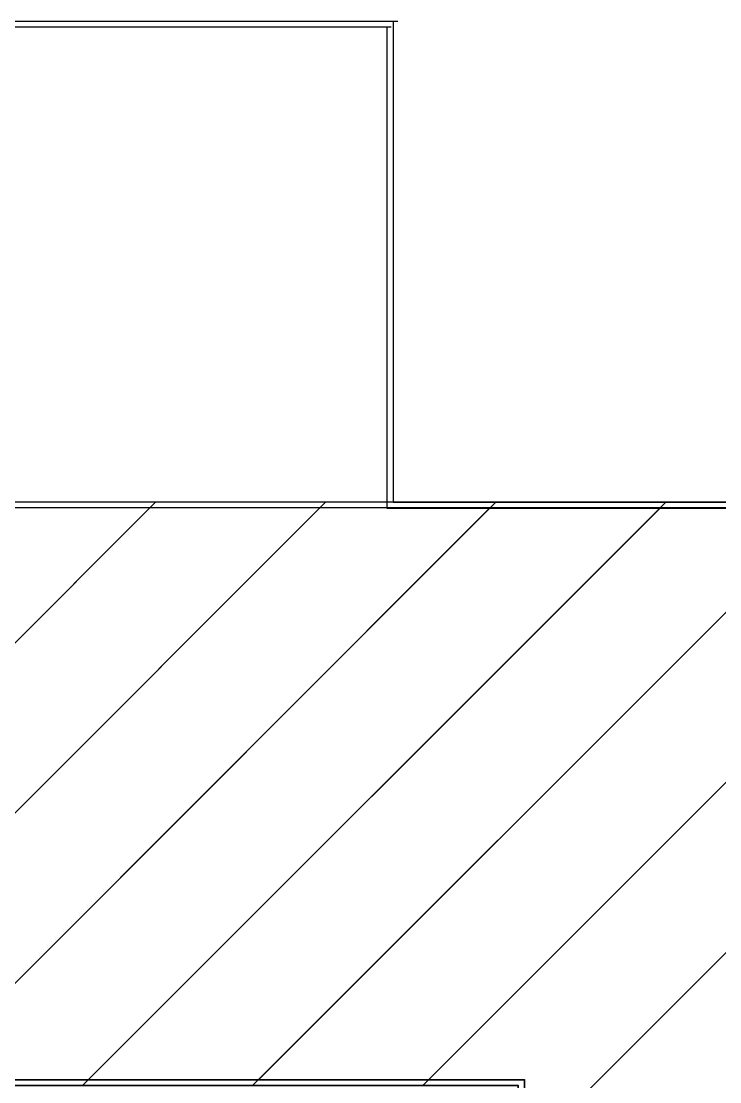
# Model space of a CAD drawing. Header units: inches. Extents: x 4821 to 127877, y 58012 to 433683.
# Drawn here: x 91934 to 92297, y 155659 to 156210 of the extents above; entities that cross this region are included whole.
import ezdxf

# ---------------------------------------------------------------- set-up
doc = ezdxf.new("R2010")
doc.units = ezdxf.units.IN
doc.header["$MEASUREMENT"] = 0
for name, color, linetype in [('A-WAL-CMU', 7, 'Continuous'), ('COL FISRT$0$COL GROUND$0$Cloums$0$A-COL-HAT', 8, 'Continuous'), ('COL FISRT$0$COL GROUND$0$Cloums$0$A-COL-RFC', 210, 'Continuous')]:
    doc.layers.add(name, color=color, linetype=linetype)

# ---------------------------------------------------------------- blocks, each defined once
blk = doc.blocks.new('COL FISRT')
at = {"layer": 'COL FISRT$0$COL GROUND$0$Cloums$0$A-COL-HAT'}
h = blk.add_hatch(dxfattribs=at)
h.set_pattern_fill('ANSI31', color=256, scale=500)
h.set_pattern_definition([(45, (1132937.42, -1550303.88), (-44.194174, 44.194174), [])])
h.paths.add_polyline_path([(1200077.91, -1522172.04), (1200077.91, -1518497.09), (1200078.14, -1518497.09), (1200077.67, -1517122.13), (1199432.13, -1517122.04), (1192527.91, -1517122.04), (1192527.91, -1520072.04), (1192827.91, -1520072.04), (1192827.91, -1517422.04), (1199780.89, -1517422.04), (1199777.91, -1519822.04), (1195677.91, -1519822.04), (1195677.91, -1522172.04), (1195977.91, -1522172.04), (1195977.91, -1520122.04), (1199777.91, -1520122.04), (1199777.91, -1522172.04)])
at = {"layer": 'COL FISRT$0$COL GROUND$0$Cloums$0$A-COL-RFC', "linetype": 'Continuous', "elevation": 0}
blk.add_lwpolyline([(1200077.91, -1522172.04), (1200077.91, -1517122.13), (1199783.88, -1517122.04), (1192527.91, -1517122.04), (1192527.91, -1520072.04), (1192827.91, -1520072.04), (1192827.91, -1517422.04), (1199777.91, -1517422.04), (1199777.91, -1519822.04), (1195677.91, -1519822.04), (1195677.91, -1522172.04), (1195977.91, -1522172.04), (1195977.91, -1520122.04), (1199777.91, -1520122.04), (1199777.91, -1522172.04), (1200077.91, -1522172.04)], dxfattribs=at)
blk = doc.blocks.new('FIRST SLAB EDGE')
at = {"layer": 'A-WAL-CMU'}
for p, q in [((1199806.39, -1721188.56, 0), (1200306.39, -1721188.56, 0)), ((1200304.05, -1721188.56), (1200304.05, -1721438.56)), ((1200304.05, -1721438.56), (1200672.34, -1721438.56)), ((1199806.39, -1721738.56), (1200372.34, -1721738.56)), ((1200372.34, -1722363.52), (1200372.34, -1721738.56))]:
    blk.add_line(p, q, dxfattribs=at)

msp = doc.modelspace()

# ---------------------------------------------------------------- block references
at = {"layer": 'A-WAL-CMU'}
for name, p in [('FIRST SLAB EDGE', (-1108176.96, 1877399.04)), ('FIRST SLAB EDGE', (-1108180.36, 1877396.06)), ('COL FISRT', (-1107582.53, 1673082.6, 0)), ('COL FISRT', (-1107585.93, 1673079.62, 0))]:
    msp.add_blockref(name, p, dxfattribs=at)

doc.saveas('drawing.dxf')
